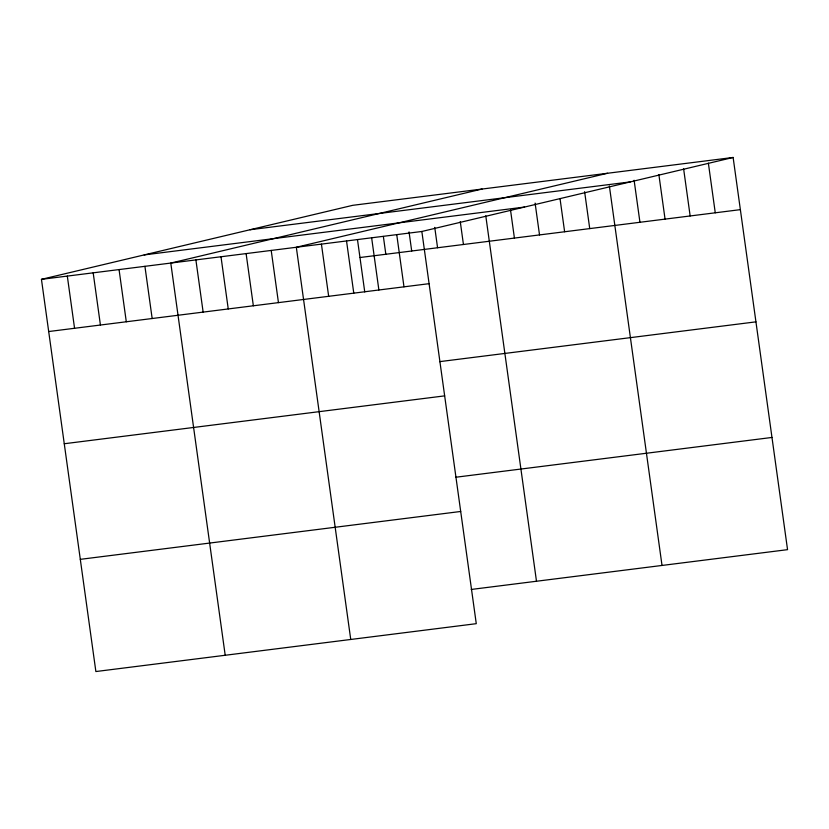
<?xml version="1.0" encoding="UTF-8"?>
<svg xmlns="http://www.w3.org/2000/svg" width="829" height="829" viewBox="0 0 829 829"><rect width="100%" height="100%" fill="white"/><g stroke="black" fill="none" stroke-linecap="round" stroke-linejoin="round"><path stroke-width="1.24" d="M733.126 157.458L421.847 231.478L476.271 623.677L95.874 671.542L41.45 279.342L352.729 205.323L733.126 157.458L787.55 549.658L471.204 589.46M482.063 189.043L170.784 263.073L225.208 655.273M607.595 173.251L296.316 247.27L350.74 639.47M250.006 229.747L630.403 181.883M144.173 254.917L524.57 207.053M41.45 279.342L421.847 231.478M359.973 257.518L740.37 209.644M48.693 331.538L429.09 283.673M439.588 361.651L755.944 321.849M64.258 443.743L444.665 395.868M455.629 477.255L771.986 437.453M80.299 559.347L460.706 511.472M708.37 163.158L715.261 212.804M683.624 168.867L690.153 215.965M658.868 174.567L665.055 219.125M634.112 180.276L639.947 222.286M609.367 185.976L662.019 565.451M584.611 191.686L589.73 228.597M560.031 198.659L564.622 231.757M535.099 203.095L539.524 234.918M510.529 210.069L514.415 238.078M485.773 215.778L536.487 581.243M460.261 221.581L463.442 244.493M434.748 227.384L437.567 247.747M409.049 231.913L411.702 251M396.749 234.638L403.982 286.834M383.361 236.441L385.837 254.254M371.641 237.799L378.884 289.984M357.496 239.695L364.75 291.943M346.532 240.959L353.776 293.145M321.424 244.12L328.667 296.305M271.207 250.431L278.451 302.626M246.109 253.591L253.353 305.787M221.001 256.752L228.244 308.948M195.893 259.912L203.136 312.108M144.92 266.327L152.163 318.523M119.055 269.58L126.298 321.776M93.18 272.834L100.423 325.03M67.315 276.088L74.558 328.284"/></g></svg>
